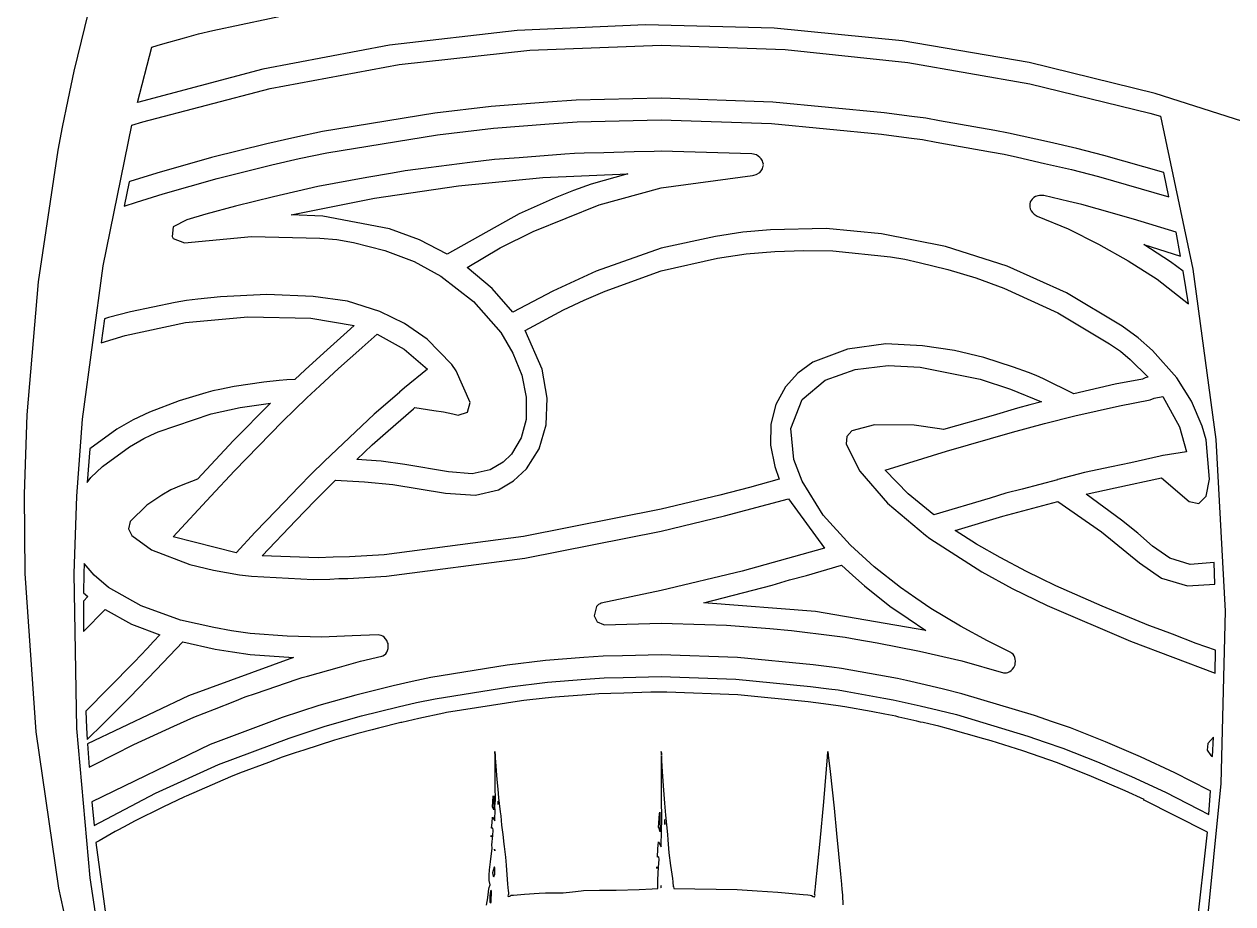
# Model space of a CAD drawing. Extents: x 0 to 274, y 0 to 254.
# Drawn here: x 111.93 to 160.6, y 132.5 to 167.92 of the extents above; entities that cross this region are included whole.
import ezdxf

# ---------------------------------------------------------------- set-up
doc = ezdxf.new("R2010")
doc.units = 0

msp = doc.modelspace()

# ---------------------------------------------------------------- linework, layer by layer
at = {"layer": 'Layer 1'}
for p, q in [((114.970691, 170.262732), (113.932341, 166.026832)), ((119.52473, 167.663754), (124.09506, 168.635529)), ((136.954435, 167.897894), (131.785069, 167.668813)), ((142.126992, 167.758355), (136.954435, 167.897894)), ((118.393155, 167.375038), (118.955189, 167.533839)), ((118.955189, 167.533839), (119.52473, 167.663754)), ((131.785069, 167.668813), (126.638795, 167.071287)), ((147.282841, 167.250026), (142.126992, 167.758355)), ((116.495117, 164.771583), (117.073136, 167.001263)), ((117.073136, 167.001263), (117.280806, 167.060103)), ((117.280806, 167.060103), (117.513142, 167.126491)), ((117.512315, 167.123821), (118.393155, 167.375038)), ((117.513142, 167.126491), (117.512315, 167.123821)), ((126.638795, 167.071287), (121.535511, 166.105486)), ((132.291756, 166.875724), (137.586, 167.072)), ((137.586, 167.072), (142.565462, 166.896983)), ((137.586, 167.072), (137.586, 167.072)), ((152.402083, 166.372733), (147.282841, 167.250026)), ((127.033103, 166.29334), (132.291756, 166.875724)), ((142.565462, 166.896983), (147.515239, 166.380465)), ((113.932341, 166.026832), (113.683466, 164.876722)), ((121.535511, 166.105486), (116.495117, 164.771583)), ((121.831117, 165.327964), (127.033103, 166.29334)), ((147.515239, 166.380465), (152.417796, 165.524886)), ((157.464817, 165.126305), (152.402083, 166.372733)), ((152.417796, 165.524886), (157.2556, 164.33269)), ((116.706875, 163.982717), (121.831117, 165.327964)), ((161.626277, 163.803815), (157.464817, 165.126305)), ((113.683466, 164.876722), (113.464084, 163.775702)), ((130.739287, 164.604384), (128.466147, 164.33193)), ((133.020007, 164.779841), (130.739287, 164.604384)), ((134.160747, 164.856374), (133.020007, 164.779841)), ((135.302247, 164.888036), (134.160747, 164.856374)), ((137.585657, 164.942364), (135.302247, 164.888036)), ((142.081086, 164.785407), (137.585657, 164.942364)), ((146.558197, 164.350669), (142.081086, 164.785407)), ((128.466147, 164.33193), (123.944117, 163.598935)), ((134.202924, 163.985812), (135.330504, 164.017006)), ((135.330504, 164.017006), (137.585664, 164.070871)), ((137.585664, 164.070871), (142.025373, 163.915716)), ((147.675517, 164.206993), (146.558197, 164.350669)), ((148.23369, 164.132182), (147.675517, 164.206993)), ((148.7889, 164.034979), (148.23369, 164.132182)), ((151.00844, 163.638725), (148.7889, 164.034979)), ((157.2556, 164.33269), (157.253876, 164.339582)), ((157.253876, 164.339582), (157.690095, 164.216471)), ((157.690095, 164.216471), (158.985175, 158.058521)), ((113.464084, 163.775702), (113.289693, 162.852898)), ((115.107942, 158.189746), (116.271692, 163.852026)), ((116.271692, 163.852026), (116.706943, 163.982802)), ((116.706943, 163.982802), (116.706875, 163.982717)), ((123.944117, 163.598935), (122.823017, 163.362151)), ((128.579214, 163.467876), (130.823964, 163.737093)), ((130.823964, 163.737093), (133.076374, 163.91014)), ((133.076374, 163.91014), (134.202924, 163.985812)), ((142.025373, 163.915716), (146.446994, 163.486341)), ((151.562961, 163.537715), (151.00844, 163.638725)), ((152.11335, 163.415741), (151.562961, 163.537715)), ((121.705697, 163.105493), (119.480587, 162.554344)), ((122.823017, 163.362151), (121.705697, 163.105493)), ((124.113824, 162.744081), (128.579214, 163.467876)), ((146.446994, 163.486341), (147.550254, 163.344474)), ((147.550254, 163.344474), (148.101606, 163.270814)), ((148.101606, 163.270814), (148.649721, 163.174661)), ((148.649721, 163.174661), (150.841491, 162.783298)), ((153.21275, 163.163835), (152.11335, 163.415741)), ((154.31146, 162.908989), (153.21275, 163.163835)), ((113.289693, 162.852898), (112.497254, 157.540591)), ((119.480587, 162.554344), (117.274767, 161.927247)), ((123.006774, 162.51026), (124.113824, 162.744081)), ((131.866066, 162.544541), (130.866506, 162.466388)), ((133.694586, 162.682104), (131.866066, 162.544541)), ((134.087535, 162.710817), (133.694586, 162.682104)), ((134.480758, 162.723255), (134.087535, 162.710817)), ((135.267548, 162.744684), (134.480758, 162.723255)), ((136.497998, 162.775672), (135.267548, 162.744684)), ((137.299466, 162.794222), (136.497998, 162.775672)), ((137.58589, 162.800544), (137.299466, 162.794222)), ((141.233, 162.7), (137.58589, 162.800544)), ((141.232964, 162.699649), (141.233, 162.7)), ((141.233377, 162.699547), (141.232964, 162.699649)), ((141.412588, 162.653827), (141.233377, 162.699547)), ((141.557695, 162.556243), (141.412588, 162.653827)), ((141.600414, 162.502381), (141.557695, 162.556243)), ((150.841491, 162.783298), (151.389055, 162.683804)), ((151.389055, 162.683804), (151.932552, 162.563261)), ((151.932552, 162.563261), (153.018102, 162.314341)), ((155.40514, 162.634621), (154.31146, 162.908989)), ((157.81354, 161.942381), (155.40514, 162.634621)), ((119.706374, 161.712602), (121.903514, 162.256754)), ((121.903514, 162.256754), (123.006774, 162.51026)), ((127.79403, 162.08612), (127.275475, 162.017424)), ((129.86998, 162.350635), (127.79403, 162.08612)), ((130.866506, 162.466388), (129.86998, 162.350635)), ((141.654779, 162.41982), (141.600414, 162.502381)), ((141.609993, 162.019172), (141.654779, 162.089589)), ((141.675517, 162.351037), (141.654779, 162.41982)), ((141.654779, 162.089589), (141.679169, 162.173392)), ((141.694603, 162.286857), (141.675517, 162.351037)), ((141.679169, 162.173392), (141.695362, 162.228874)), ((141.690678, 162.257762), (141.694603, 162.286857)), ((141.695362, 162.228874), (141.690678, 162.257762)), ((153.018102, 162.314341), (154.102962, 162.062833)), ((154.102962, 162.062833), (155.183002, 161.7919)), ((116.166, 161.576), (115.962326, 160.587659)), ((116.181847, 161.581325), (116.166, 161.576)), ((117.274767, 161.927247), (116.181847, 161.581325)), ((117.528254, 161.093449), (119.706374, 161.712602)), ((125.729252, 161.744194), (123.756042, 161.378378)), ((126.760022, 161.926921), (125.729252, 161.744194)), ((127.275475, 162.017424), (126.760022, 161.926921)), ((129.416353, 161.415329), (132.819293, 161.743821)), ((132.819293, 161.743821), (136.23682, 161.897854)), ((136.23682, 161.897854), (134.7657, 161.47309)), ((137.58557, 161.330177), (141.2506, 161.828494)), ((141.2506, 161.828494), (141.312198, 161.842947)), ((141.312198, 161.842947), (141.404595, 161.864376)), ((141.404595, 161.864376), (141.554664, 161.954405)), ((141.554664, 161.954405), (141.609993, 162.019172)), ((155.183002, 161.7919), (158.024862, 160.964679)), ((158.024862, 160.964679), (157.81354, 161.942381)), ((116.449184, 160.751816), (117.528254, 161.093449)), ((123.756042, 161.378378), (121.967622, 160.967773)), ((126.034671, 160.913194), (129.416353, 161.415329)), ((134.043404, 161.226851), (133.317797, 160.93314)), ((134.7657, 161.47309), (134.043404, 161.226851)), ((135.08739, 160.650273), (137.58557, 161.330177)), ((115.962326, 160.587659), (116.449184, 160.751816)), ((120.436002, 160.598305), (119.251, 160.264)), ((121.967622, 160.967773), (120.436002, 160.598305)), ((122.68092, 160.238234), (126.034671, 160.913194)), ((133.317797, 160.93314), (131.860037, 160.283671)), ((132.42978, 159.574503), (135.08739, 160.650273)), ((152.434311, 160.732665), (152.419085, 160.700989)), ((152.419085, 160.700989), (152.419223, 160.648572)), ((152.419223, 160.648572), (152.419223, 160.560945)), ((152.440305, 160.766814), (152.434311, 160.732665)), ((152.474206, 160.816285), (152.440305, 160.766814)), ((152.514168, 160.874919), (152.474206, 160.816285)), ((152.589273, 160.93788), (152.514168, 160.874919)), ((152.644944, 160.97519), (152.589273, 160.93788)), ((152.751059, 161.009621), (152.644944, 160.97519)), ((152.810247, 161.024918), (152.751059, 161.009621)), ((152.993248, 161.015734), (152.810247, 161.024918)), ((153.99136, 160.783951), (152.993248, 161.015734)), ((154.516601, 160.659099), (153.99136, 160.783951)), ((155.129, 160.487), (154.516601, 160.659099)), ((119.251, 160.264), (118.482261, 160.045303)), ((123.95346, 160.185041), (122.68092, 160.238234)), ((126.63836, 159.675994), (123.95346, 160.185041)), ((131.860037, 160.283671), (128.966017, 158.655731)), ((152.419223, 160.560945), (152.440238, 160.479625)), ((152.440238, 160.479625), (152.475171, 160.40185)), ((152.475171, 160.40185), (152.528638, 160.330951)), ((152.528638, 160.330951), (152.591478, 160.270025)), ((152.591478, 160.270025), (152.673678, 160.219507)), ((152.673678, 160.219507), (152.722183, 160.189569)), ((152.722183, 160.189569), (153.967863, 159.677178)), ((156.596673, 160.070936), (155.129, 160.487)), ((155.129, 160.487), (155.129, 160.487)), ((117.928017, 159.764134), (117.893911, 159.370564)), ((118.482261, 160.045303), (117.928017, 159.764134)), ((127.848, 159.241), (126.63836, 159.675994)), ((141.978208, 159.634207), (140.866958, 159.545719)), ((144.216628, 159.688157), (141.978208, 159.634207)), ((146.453798, 159.481709), (144.216628, 159.688157)), ((153.967863, 159.677178), (155.188593, 159.065885)), ((158.311363, 159.549469), (156.596673, 160.070936)), ((117.893911, 159.370564), (117.937249, 159.294118)), ((117.937249, 159.294118), (118.386146, 159.117247)), ((118.386146, 159.117247), (121.083926, 159.374493)), ((121.083926, 159.374493), (123.837176, 159.30771)), ((123.837176, 159.30771), (124.52192, 159.243993)), ((124.52192, 159.243993), (125.19027, 159.126326)), ((128.966017, 158.655731), (127.848, 159.241)), ((127.848, 159.241), (127.848, 159.241)), ((131.09405, 158.910014), (132.42978, 159.574503)), ((139.762328, 159.368642), (137.585578, 158.896716)), ((140.866958, 159.545719), (139.762328, 159.368642)), ((149.024905, 158.972951), (146.453798, 159.481709)), ((158.490574, 158.579881), (158.311363, 159.549469)), ((125.19027, 159.126326), (126.45985, 158.802778)), ((126.45985, 158.802778), (127.63339, 158.36291)), ((129.77128, 158.117899), (131.09405, 158.910014)), ((137.585578, 158.896716), (134.959248, 157.972484)), ((139.849352, 158.495953), (140.999532, 158.677046)), ((140.999532, 158.677046), (142.157152, 158.766793)), ((142.157152, 158.766793), (143.321252, 158.811268)), ((143.321252, 158.811268), (144.487762, 158.793389)), ((144.487762, 158.793389), (146.816162, 158.549338)), ((151.513395, 158.177543), (149.024905, 158.972951)), ((155.188593, 159.065885), (156.386453, 158.394676)), ((158.083434, 158.351818), (157.010494, 159.046366)), ((157.010494, 159.046366), (158.490574, 158.579881)), ((114.287046, 152.022156), (115.107942, 158.189746)), ((127.63339, 158.36291), (128.70964, 157.774477)), ((137.585242, 157.985478), (139.849352, 158.495953)), ((146.816162, 158.549338), (147.396314, 158.457029)), ((147.396314, 158.457029), (147.971784, 158.330162)), ((147.971784, 158.330162), (149.117694, 158.042979)), ((153.895434, 157.104628), (151.513395, 158.177543)), ((156.386453, 158.394676), (157.550133, 157.656239)), ((158.602333, 157.972794), (158.083434, 158.351818)), ((128.70964, 157.774477), (130.027238, 156.759575)), ((130.77284, 157.272785), (129.77128, 158.117899)), ((134.959248, 157.972484), (133.223468, 157.171947)), ((135.320022, 157.170212), (137.585242, 157.985478)), ((149.117694, 158.042979), (150.254714, 157.711681)), ((150.254714, 157.711681), (151.371264, 157.292189)), ((158.816963, 156.658144), (158.602333, 157.972794)), ((158.985175, 158.058521), (159.916586, 151.199205)), ((112.497254, 157.540591), (112.043603, 152.188698)), ((131.604898, 156.322041), (130.77284, 157.272785)), ((151.371264, 157.292189), (153.554074, 156.300142)), ((157.550133, 157.656239), (158.816963, 156.658144)), ((118.017182, 156.717647), (116.211062, 156.331745)), ((118.47021, 156.795258), (118.017182, 156.717647)), ((118.928338, 156.849501), (118.47021, 156.795258)), ((119.843423, 156.938661), (118.928338, 156.849501)), ((121.706113, 157.037949), (119.843423, 156.938661)), ((123.561983, 156.957987), (121.706113, 157.037949)), ((124.946983, 156.76885), (123.561983, 156.957987)), ((126.248873, 156.351839), (124.946983, 156.76885)), ((130.027238, 156.759575), (131.11852, 155.504507)), ((133.223468, 157.171947), (131.604898, 156.322041)), ((133.653623, 156.411966), (134.473074, 156.813181)), ((134.473074, 156.813181), (135.320022, 157.170212)), ((156.147188, 155.763349), (153.895434, 157.104628)), ((116.211062, 156.331745), (115.328909, 156.103955)), ((127.241476, 155.866039), (126.248873, 156.351839)), ((132.098293, 155.590294), (133.653623, 156.411966)), ((153.554074, 156.300142), (155.635524, 155.047382)), ((115.170159, 156.052399), (115.033044, 155.090869)), ((115.328909, 156.103955), (115.170159, 156.052399)), ((115.997188, 155.382167), (118.428528, 155.903169)), ((118.428528, 155.903169), (120.931458, 156.134309)), ((120.931458, 156.134309), (123.472968, 156.08637)), ((123.472968, 156.08637), (125.212538, 155.789523)), ((125.212538, 155.789523), (124.936446, 155.535913)), ((128.153733, 155.242299), (127.241476, 155.866039)), ((156.782187, 155.292388), (156.147188, 155.763349)), ((115.033044, 155.090869), (115.997188, 155.382167)), ((124.933209, 155.531229), (124.00145, 154.693382)), ((124.936446, 155.535913), (124.933209, 155.531229)), ((125.543666, 154.903465), (126.151242, 155.434607)), ((126.151242, 155.434607), (127.230455, 154.8287)), ((129.135445, 154.228819), (128.153733, 155.242299)), ((131.11852, 155.504507), (131.608353, 154.679343)), ((132.78304, 154.028824), (132.098293, 155.590294)), ((157.36, 154.78), (156.782187, 155.292388)), ((124.591452, 154.051649), (125.533822, 154.892165)), ((125.533822, 154.892165), (125.542289, 154.902692)), ((125.542289, 154.902692), (125.543666, 154.903465)), ((127.230455, 154.8287), (128.173442, 154.027077)), ((145.086148, 154.837293), (143.679448, 154.313227)), ((146.627138, 155.042982), (145.086148, 154.837293)), ((148.105838, 154.969412), (146.627138, 155.042982)), ((149.390028, 154.782482), (148.105838, 154.969412)), ((150.569288, 154.496537), (149.390028, 154.782482)), ((155.635524, 155.047382), (156.067324, 154.747764)), ((158.344196, 153.677249), (157.36, 154.78)), ((157.36, 154.78), (157.36, 154.78)), ((124.00145, 154.693382), (123.241392, 153.998455)), ((131.608353, 154.679343), (131.963464, 153.787867)), ((143.679448, 154.313227), (143.081708, 153.87463)), ((151.764048, 154.111377), (150.569288, 154.496537)), ((156.067324, 154.747764), (156.466818, 154.414178)), ((156.466818, 154.414178), (157.182158, 153.70194)), ((123.241392, 153.998455), (122.829497, 153.616651)), ((123.840902, 153.360945), (124.591452, 154.051649)), ((128.173442, 154.027077), (127.251397, 153.271687)), ((129.146951, 154.216763), (129.135445, 154.228819)), ((129.326726, 153.966889), (129.146951, 154.216763)), ((129.89248, 152.683229), (129.326726, 153.966889)), ((131.963464, 153.787867), (132.147875, 152.902732)), ((132.994892, 152.864958), (132.78304, 154.028824)), ((143.081708, 153.87463), (142.585838, 153.323474)), ((144.178624, 153.592697), (145.386534, 154.016789)), ((145.386534, 154.016789), (146.723094, 154.178364)), ((146.723094, 154.178364), (148.013694, 154.102985)), ((148.013694, 154.102985), (150.417264, 153.632109)), ((152.368799, 153.889339), (151.764048, 154.111377)), ((152.673, 153.771), (152.368799, 153.889339)), ((120.389611, 153.325058), (119.812078, 153.217054)), ((121.582511, 153.503101), (120.389611, 153.325058)), ((122.197873, 153.573313), (121.582511, 153.503101)), ((122.510276, 153.603733), (122.197873, 153.573313)), ((122.829497, 153.616651), (122.510276, 153.603733)), ((123.317868, 152.871897), (123.840902, 153.360945)), ((142.585838, 153.323474), (142.194502, 152.602503)), ((143.260838, 152.813987), (144.178624, 153.592697)), ((150.417264, 153.632109), (151.645924, 153.226294)), ((152.974936, 153.634019), (152.673, 153.771)), ((152.673, 153.771), (152.673, 153.771)), ((154.192986, 153.03075), (152.974936, 153.634019)), ((155.853516, 153.418958), (154.192986, 153.03075)), ((156.960766, 153.629798), (155.853516, 153.418958)), ((157.069986, 153.678013), (156.960766, 153.629798)), ((157.182158, 153.70194), (157.069986, 153.678013)), ((158.933065, 152.746313), (158.344196, 153.677249)), ((119.251342, 153.082832), (118.174952, 152.751932)), ((119.528202, 153.157748), (119.251342, 153.082832)), ((119.812078, 153.217054), (119.528202, 153.157748)), ((122.826045, 152.411734), (123.317868, 152.871897)), ((127.047, 153.096), (126.02451, 152.215295)), ((127.047794, 153.096523), (127.047, 153.096)), ((127.251397, 153.271687), (127.047794, 153.096523)), ((132.147875, 152.902732), (132.139714, 151.998627)), ((132.94979, 151.78488), (132.994892, 152.864958)), ((142.805633, 151.641541), (143.260838, 152.813987)), ((151.645924, 153.226294), (152.892914, 152.711719)), ((157.268493, 152.795596), (157.423247, 152.857967)), ((157.423247, 152.857967), (157.781881, 152.934689)), ((157.781881, 152.934689), (158.447267, 151.702309)), ((118.174952, 152.751932), (116.971512, 152.300193)), ((119.460883, 152.234945), (120.625803, 152.481666)), ((121.852873, 152.656644), (120.360873, 151.152484)), ((120.625803, 152.481666), (121.852873, 152.656644)), ((122.339599, 151.919449), (122.826045, 152.411734)), ((126.58092, 151.545956), (127.60108, 152.431825)), ((127.60108, 152.431825), (127.655856, 152.479284)), ((127.655856, 152.479284), (128.427832, 152.36696)), ((128.427832, 152.36696), (128.809134, 152.306121)), ((129.777963, 152.295589), (129.89248, 152.683229)), ((142.194502, 152.602503), (141.995276, 151.812534)), ((151.930907, 152.454465), (150.943542, 152.170039)), ((152.417559, 152.59375), (151.930907, 152.454465)), ((152.892914, 152.711719), (152.417559, 152.59375)), ((154.237153, 152.146488), (156.039283, 152.558143)), ((156.039283, 152.558143), (157.268493, 152.795596)), ((159.362636, 151.731979), (158.933065, 152.746313)), ((112.043603, 152.188698), (111.931981, 148.989238)), ((114.049954, 148.920656), (114.287046, 152.022156)), ((116.319147, 151.986416), (115.659964, 151.606715)), ((116.971512, 152.300193), (116.319147, 151.986416)), ((117.321963, 151.500711), (119.460883, 152.234945)), ((121.365535, 150.929296), (122.339599, 151.919449)), ((126.02451, 152.215295), (124.01898, 150.320735)), ((128.809134, 152.306121), (129.189473, 152.226331)), ((129.189473, 152.226331), (129.403759, 152.181176)), ((129.403759, 152.181176), (129.777963, 152.295589)), ((132.139714, 151.998627), (131.944648, 151.264251)), ((150.943542, 152.170039), (148.953172, 151.59557)), ((151.721133, 151.497397), (153.009393, 151.8396)), ((153.009393, 151.8396), (154.237153, 152.146488)), ((115.659964, 151.606715), (114.572284, 150.820803)), ((116.749594, 151.23065), (117.03588, 151.377772)), ((117.03588, 151.377772), (117.321963, 151.500711)), ((125.946471, 150.980753), (126.58092, 151.545956)), ((132.663888, 150.824769), (132.94979, 151.78488)), ((141.995276, 151.812534), (141.982845, 150.973722)), ((142.919982, 150.389037), (142.805633, 151.641541)), ((145.25238, 151.540464), (145.049456, 151.321032)), ((146.173392, 151.79025), (145.25238, 151.540464)), ((147.760342, 151.774075), (146.173392, 151.79025)), ((148.781812, 151.627712), (147.760342, 151.774075)), ((148.953172, 151.59557), (148.781812, 151.627712)), ((149.072193, 150.733018), (151.721133, 151.497397)), ((158.447267, 151.702309), (158.737, 150.702)), ((159.520627, 151.180938), (159.362636, 151.731979)), ((115.085679, 150.116525), (116.173229, 150.901935)), ((116.173229, 150.901935), (116.749594, 151.23065)), ((120.360873, 151.152484), (118.907933, 149.598784)), ((120.397118, 149.938779), (121.365535, 150.929296)), ((125.32532, 150.387805), (125.946471, 150.980753)), ((131.944648, 151.264251), (131.555427, 150.611667)), ((141.982845, 150.973722), (142.151896, 150.106224)), ((145.049456, 151.321032), (145.028245, 151.022908)), ((145.028245, 151.022908), (145.563541, 149.937288)), ((159.658634, 149.595178), (159.520627, 151.180938)), ((159.916586, 151.199205), (160.290035, 144.287021)), ((114.572284, 150.820803), (114.472659, 149.471913)), ((126.302073, 150.318353), (125.32532, 150.387805)), ((131.555427, 150.611667), (131.217775, 150.281257)), ((132.153343, 150.020804), (132.663888, 150.824769)), ((143.251875, 149.524681), (142.919982, 150.389037)), ((146.598343, 149.96521), (149.072193, 150.733018)), ((157.676121, 150.530791), (156.484941, 150.263882)), ((157.677222, 150.53098), (157.676121, 150.530791)), ((157.783953, 150.553168), (157.677222, 150.53098)), ((157.792137, 150.55489), (157.783953, 150.553168)), ((158.73692, 150.70184), (157.792137, 150.55489)), ((158.737, 150.702), (158.73692, 150.70184)), ((114.621142, 149.661719), (115.085679, 150.116525)), ((119.45385, 148.917719), (120.397118, 149.938779)), ((124.01898, 150.320735), (123.486644, 149.806227)), ((127.255537, 150.185957), (126.302073, 150.318353)), ((129.015567, 149.895311), (127.255537, 150.185957)), ((129.974497, 149.815243), (129.015567, 149.895311)), ((130.699683, 149.979837), (129.974497, 149.815243)), ((131.217775, 150.281257), (130.699683, 149.979837)), ((131.638335, 149.536518), (132.153343, 150.020804)), ((142.151896, 150.106224), (142.32925, 149.595936)), ((145.563541, 149.937288), (145.573119, 149.924472)), ((145.573119, 149.924472), (146.688779, 148.628372)), ((147.523824, 149.009711), (146.598343, 149.96521)), ((155.70959, 150.100292), (154.62928, 149.864563)), ((156.484941, 150.263882), (155.70959, 150.100292)), ((114.472659, 149.471913), (114.621142, 149.661719)), ((118.907933, 149.598784), (118.255021, 149.349568)), ((123.486644, 149.806227), (122.990687, 149.289445)), ((123.630699, 148.73189), (124.469646, 149.557389)), ((124.469646, 149.557389), (125.639176, 149.497978)), ((125.639176, 149.497978), (126.780536, 149.38558)), ((131.029903, 149.176551), (131.638335, 149.536518)), ((142.32925, 149.595936), (141.13484, 149.268671)), ((144.099553, 148.147707), (143.251875, 149.524681)), ((153.534556, 149.578912), (152.112076, 149.203517)), ((153.539241, 149.580154), (153.534556, 149.578912)), ((153.54696, 149.582169), (153.539241, 149.580154)), ((154.62928, 149.864563), (153.54696, 149.582169)), ((155.862284, 149.250497), (157.720084, 149.658026)), ((157.720084, 149.658026), (158.840634, 148.702987)), ((159.520831, 148.908676), (159.658634, 149.595178)), ((111.931981, 148.989238), (111.955405, 145.795728)), ((113.940263, 145.805376), (114.049954, 148.920656)), ((117.474223, 148.957429), (116.876429, 148.5543)), ((117.838854, 149.164461), (117.474223, 148.957429)), ((118.255021, 149.349568), (117.838854, 149.164461)), ((117.93319, 147.278769), (119.45385, 148.917719)), ((122.990687, 149.289445), (122.07195, 148.334897)), ((126.780536, 149.38558), (128.892026, 149.034008)), ((128.892026, 149.034008), (130.104, 148.95)), ((130.104, 148.95), (131.029903, 149.176551)), ((139.94711, 148.961007), (137.58515, 148.394565)), ((141.13484, 149.268671), (139.94711, 148.961007)), ((148.555153, 148.16956), (147.523824, 149.009711)), ((151.455647, 149.029781), (150.824093, 148.838268)), ((152.112076, 149.203517), (151.455647, 149.029781)), ((154.697434, 148.993839), (155.862284, 149.250497)), ((156.116264, 147.943599), (154.697434, 148.993839)), ((116.876429, 148.5543), (116.19823, 147.892489)), ((122.871192, 147.934799), (123.630699, 148.73189)), ((140.130507, 148.121785), (142.701097, 148.810971)), ((142.701097, 148.810971), (144.151137, 146.818261)), ((146.688779, 148.628372), (148.228189, 147.341962)), ((150.824093, 148.838268), (148.555153, 148.16956)), ((151.332547, 148.106241), (153.551257, 148.701467)), ((153.551257, 148.701467), (155.306397, 147.472927)), ((158.840634, 148.702987), (159.227447, 148.621871)), ((159.227447, 148.621871), (159.520831, 148.908676)), ((122.07195, 148.334897), (121.233553, 147.468543)), ((137.58515, 148.394565), (132.03515, 147.292447)), ((137.585407, 147.508474), (140.130507, 148.121785)), ((145.188425, 146.952311), (144.099553, 148.147707)), ((149.415977, 147.528033), (151.332547, 148.106241)), ((156.769043, 147.429506), (156.116264, 147.943599)), ((116.19823, 147.892489), (116.132175, 147.601064)), ((116.132175, 147.601064), (116.265063, 147.333421)), ((121.233553, 147.468543), (120.469, 146.632)), ((121.510862, 146.518749), (122.871192, 147.934799)), ((132.084632, 146.419684), (137.585407, 147.508474)), ((150.280282, 146.980435), (149.415977, 147.528033)), ((155.306397, 147.472927), (156.833947, 146.227167)), ((116.265063, 147.333421), (117.055643, 146.758072)), ((120.4698, 146.632159), (117.93319, 147.278769)), ((132.03515, 147.292447), (126.42445, 146.559505)), ((148.228189, 147.341962), (148.395279, 147.214045)), ((148.395279, 147.214045), (150.486859, 145.868215)), ((151.230854, 146.440883), (150.280282, 146.980435)), ((157.364907, 146.905059), (156.769043, 147.429506)), ((117.055643, 146.758072), (118.607103, 146.163413)), ((120.469, 146.632), (120.4698, 146.632159)), ((123.765122, 146.430744), (121.510862, 146.518749)), ((126.42445, 146.559505), (125.02753, 146.472154)), ((144.151137, 146.818261), (140.844014, 145.9015)), ((145.205922, 146.936238), (145.188425, 146.952311)), ((146.15429, 146.064736), (145.205922, 146.936238)), ((158.062802, 146.415958), (157.364907, 146.905059)), ((114.342482, 146.209902), (114.332009, 145.800073)), ((114.753482, 145.729467), (114.342482, 146.209902)), ((118.607103, 146.163413), (119.55595, 145.932838)), ((124.378419, 146.457236), (123.765122, 146.430744)), ((125.02753, 146.472154), (124.378419, 146.457236)), ((126.524207, 145.694654), (132.084632, 146.419684)), ((143.434108, 145.72584), (144.834328, 146.136064)), ((144.834328, 146.136064), (145.29, 145.724)), ((147.2118, 145.232057), (146.15429, 146.064736)), ((152.284504, 145.880847), (151.230854, 146.440883)), ((156.833947, 146.227167), (157.725066, 145.608383)), ((158.877167, 146.164791), (158.062802, 146.415958)), ((159.850336, 146.247541), (158.877167, 146.164791)), ((159.875417, 145.370959), (159.850336, 146.247541)), ((111.955405, 145.795728), (112.400164, 139.432108)), ((114.048027, 139.565266), (113.940263, 145.805376)), ((114.332009, 145.800073), (114.323189, 145.026322)), ((115.333911, 145.240142), (114.753482, 145.729467)), ((119.55595, 145.932838), (120.60078, 145.746492)), ((120.60078, 145.746492), (121.078269, 145.68908)), ((121.078269, 145.68908), (123.564319, 145.557847)), ((123.564319, 145.557847), (124.244243, 145.578604)), ((124.244243, 145.578604), (124.596332, 145.59764)), ((124.596332, 145.59764), (124.961787, 145.605012)), ((124.961787, 145.605012), (126.524207, 145.694654)), ((140.844014, 145.9015), (137.585407, 145.118931)), ((142.047182, 145.336475), (142.740748, 145.541975)), ((142.740748, 145.541975), (143.434108, 145.72584)), ((145.29, 145.724), (145.2901, 145.724)), ((145.2901, 145.724), (145.766773, 145.30058)), ((150.486859, 145.868215), (151.718269, 145.194529)), ((152.860039, 145.602655), (152.284504, 145.880847)), ((153.467203, 145.309909), (152.860039, 145.602655)), ((157.725066, 145.608383), (158.767267, 145.307053)), ((114.323189, 145.026322), (114.496341, 144.87143)), ((116.636571, 144.49967), (115.333911, 145.240142)), ((137.585407, 145.118931), (135.169087, 144.603475)), ((139.303982, 144.622911), (142.047182, 145.336475)), ((145.766773, 145.30058), (146.789893, 144.48771)), ((147.831915, 144.804039), (147.2118, 145.232057)), ((151.718269, 145.194529), (153.124699, 144.512435)), ((155.336093, 144.491304), (153.467203, 145.309909)), ((158.767267, 145.307053), (159.875417, 145.370959)), ((114.496341, 144.87143), (114.319331, 144.69015)), ((114.319331, 144.69015), (114.321262, 143.46638)), ((135.062083, 144.557363), (134.97692, 144.475284)), ((135.121203, 144.58291), (135.062083, 144.557363)), ((135.169087, 144.603475), (135.121203, 144.58291)), ((143.797995, 144.264857), (139.303982, 144.622911)), ((148.442387, 144.385873), (147.831915, 144.804039)), ((114.321262, 143.46638), (115.196178, 144.349667)), ((115.196178, 144.349667), (116.259478, 143.766332)), ((118.220961, 143.924823), (116.636571, 144.49967)), ((134.972099, 144.469445), (134.882319, 144.102094)), ((134.882319, 144.102094), (135.001822, 143.851975)), ((134.97692, 144.475284), (134.972099, 144.469445)), ((148.241792, 143.505231), (143.797995, 144.264857)), ((146.789893, 144.48771), (147.523148, 143.983944)), ((149.630877, 143.680628), (148.442387, 144.385873)), ((153.124699, 144.512435), (156.475653, 143.075479)), ((156.273711, 144.09343), (155.336093, 144.491304)), ((157.218836, 143.713729), (156.273711, 144.09343)), ((160.290035, 144.287021), (160.117887, 137.345712)), ((116.259478, 143.766332), (117.389948, 143.327097)), ((119.565171, 143.622893), (118.220961, 143.924823)), ((120.285952, 143.498526), (119.565171, 143.622893)), ((135.001822, 143.851975), (135.257214, 143.7442)), ((135.257214, 143.7442), (135.285326, 143.737991)), ((135.285326, 143.737991), (137.585406, 143.797024)), ((137.585406, 143.797024), (139.335646, 143.75024)), ((139.335646, 143.75024), (140.210356, 143.724315)), ((140.210356, 143.724315), (141.081618, 143.655636)), ((141.081618, 143.655636), (141.952953, 143.590008)), ((141.952953, 143.590008), (142.822837, 143.511943)), ((147.523148, 143.983944), (148.241792, 143.505231)), ((150.718767, 143.091224), (149.630877, 143.680628)), ((157.696466, 143.535876), (157.218836, 143.713729)), ((117.389948, 143.327097), (117.141833, 143.062091)), ((121.036984, 143.388507), (120.285952, 143.498526)), ((122.521334, 143.279451), (121.036984, 143.388507)), ((123.908124, 143.238506), (122.521334, 143.279451)), ((125.138774, 143.287497), (123.908124, 143.238506)), ((126.186154, 143.328442), (125.138774, 143.287497)), ((126.232941, 143.320017), (126.186154, 143.328442)), ((126.305356, 143.307013), (126.232941, 143.320017)), ((126.370123, 143.275059), (126.305356, 143.307013)), ((126.431998, 143.232393), (126.370123, 143.275059)), ((126.484087, 143.174326), (126.431998, 143.232393)), ((126.529494, 143.109178), (126.484087, 143.174326)), ((126.562291, 143.028993), (126.529494, 143.109178)), ((142.822837, 143.511943), (144.554347, 143.291245)), ((144.554347, 143.291245), (144.987532, 143.237967)), ((144.987532, 143.237967), (145.416583, 143.16028)), ((145.416583, 143.16028), (146.274755, 143.005682)), ((151.654107, 142.622656), (150.718767, 143.091224)), ((156.475653, 143.075479), (159.890169, 141.788245)), ((158.172857, 143.354492), (157.696466, 143.535876)), ((159.124876, 142.986757), (158.172857, 143.354492)), ((116.88531, 142.783504), (116.369304, 142.238214)), ((117.141833, 143.062091), (116.88531, 142.783504)), ((117.77696, 142.489058), (118.313913, 143.044302)), ((118.313913, 143.044302), (119.625453, 142.756153)), ((119.625453, 142.756153), (120.31585, 142.647478)), ((120.31585, 142.647478), (121.036701, 142.537838)), ((126.488013, 142.56999), (126.536933, 142.634379)), ((126.536933, 142.634379), (126.564151, 142.698957)), ((126.583458, 142.977248), (126.562291, 143.028993)), ((126.564151, 142.698957), (126.586269, 142.777592)), ((126.585388, 142.946914), (126.583458, 142.977248)), ((126.593573, 142.917648), (126.585388, 142.946914)), ((126.586269, 142.777592), (126.590677, 142.861977)), ((126.590677, 142.861977), (126.593573, 142.917648)), ((146.274755, 143.005682), (147.985175, 142.669906)), ((147.985175, 142.669906), (149.684015, 142.279875)), ((151.690695, 142.592907), (151.654107, 142.622656)), ((151.747469, 142.546883), (151.690695, 142.592907)), ((159.901675, 142.714198), (159.124876, 142.986757)), ((159.890169, 141.788245), (159.901675, 142.714198)), ((116.369304, 142.238214), (115.327374, 141.188944)), ((117.248358, 141.923098), (117.77696, 142.489058)), ((122.780741, 142.414815), (118.550279, 140.873728)), ((121.036701, 142.537838), (122.780741, 142.414815)), ((124.622083, 142.034468), (125.473778, 142.276778)), ((125.473778, 142.276778), (126.337394, 142.473371)), ((126.337394, 142.473371), (126.375085, 142.492509)), ((126.375085, 142.492509), (126.444398, 142.527908)), ((126.444398, 142.527908), (126.488013, 142.56999)), ((131.375001, 142.107758), (128.308661, 141.614112)), ((132.917911, 142.29679), (131.375001, 142.107758)), ((134.470341, 142.412924), (132.917911, 142.29679)), ((135.246864, 142.468804), (134.470341, 142.412924)), ((136.026694, 142.48602), (135.246864, 142.468804)), ((137.586014, 142.528497), (136.026694, 142.48602)), ((140.647892, 142.417562), (137.586014, 142.528497)), ((143.697334, 142.120404), (140.647892, 142.417562)), ((144.45615, 142.025597), (143.697334, 142.120404)), ((149.684015, 142.279875), (151.360535, 141.804506)), ((151.787985, 142.488144), (151.747469, 142.546883)), ((151.82085, 142.420997), (151.787985, 142.488144)), ((151.81273, 142.098973), (151.826029, 142.126137)), ((151.837318, 142.345791), (151.82085, 142.420997)), ((151.826029, 142.126137), (151.833194, 142.180951)), ((151.833194, 142.180951), (151.844483, 142.266769)), ((151.844483, 142.266769), (151.837318, 142.345791)), ((116.185618, 140.827898), (117.248358, 141.923098)), ((122.921312, 141.541974), (123.130704, 141.613822)), ((123.130704, 141.613822), (123.343954, 141.673317)), ((123.343954, 141.673317), (123.77025, 141.793002)), ((123.77025, 141.793002), (124.622083, 142.034468)), ((128.308661, 141.614112), (127.549766, 141.45245)), ((135.289096, 141.598442), (136.054801, 141.614893)), ((136.054801, 141.614893), (137.586011, 141.657077)), ((137.586011, 141.657077), (140.59217, 141.547806)), ((144.835386, 141.977572), (144.45615, 142.025597)), ((145.211108, 141.908709), (144.835386, 141.977572)), ((146.714958, 141.640079), (145.211108, 141.908709)), ((147.091369, 141.574638), (146.714958, 141.640079)), ((151.360535, 141.804506), (151.402978, 141.803179)), ((151.402978, 141.803179), (151.481114, 141.800783)), ((151.481114, 141.800783), (151.540231, 141.816667)), ((151.540231, 141.816667), (151.614851, 141.849376)), ((151.614851, 141.849376), (151.670448, 141.892235)), ((151.670448, 141.892235), (151.729565, 141.950886)), ((151.729565, 141.950886), (151.774419, 142.020908)), ((151.774419, 142.020908), (151.805082, 142.068934)), ((151.805082, 142.068934), (151.81273, 142.098973)), ((115.327374, 141.188944), (114.409049, 140.252946)), ((121.243962, 140.973706), (122.921312, 141.541974)), ((126.793975, 141.276803), (125.287715, 140.9058)), ((127.549766, 141.45245), (126.793975, 141.276803)), ((128.478286, 140.759252), (131.488056, 141.243511)), ((131.488056, 141.243511), (133.002656, 141.429303)), ((133.002656, 141.429303), (134.526766, 141.543338)), ((134.526766, 141.543338), (135.289096, 141.598442)), ((140.59217, 141.547806), (143.586121, 141.255946)), ((143.586121, 141.255946), (144.33095, 141.163154)), ((144.33095, 141.163154), (144.703297, 141.116093)), ((147.463507, 141.489689), (147.091369, 141.574638)), ((148.20688, 141.316348), (147.463507, 141.489689)), ((148.95095, 141.145765), (148.20688, 141.316348)), ((149.691438, 140.961522), (148.95095, 141.145765)), ((118.550279, 140.873728), (114.48, 138.949)), ((115.126178, 139.754818), (116.185618, 140.827898)), ((119.590169, 140.340979), (120.413693, 140.666626)), ((120.413693, 140.666626), (120.825037, 140.830597)), ((120.825037, 140.830597), (121.243962, 140.973706)), ((125.287715, 140.9058), (123.795165, 140.482777)), ((127.733525, 140.600449), (128.478286, 140.759252)), ((131.952301, 140.669316), (128.941981, 140.197681)), ((132.050969, 140.681943), (131.952301, 140.669316)), ((132.288473, 140.708159), (132.050969, 140.681943)), ((133.161185, 140.808895), (132.288473, 140.708159)), ((133.31332, 140.82276), (133.161185, 140.808895)), ((134.5674, 140.916432), (133.31332, 140.82276)), ((134.578217, 140.917293), (134.5674, 140.916432)), ((135.069761, 140.95326), (134.578217, 140.917293)), ((135.547941, 140.975637), (135.069761, 140.95326)), ((136.074765, 140.987126), (135.547941, 140.975637)), ((137.165895, 141.017166), (136.074765, 140.987126)), ((137.809642, 141.023093), (137.165895, 141.017166)), ((140.662804, 140.914104), (137.809642, 141.023093)), ((143.504172, 140.632969), (140.662804, 140.914104)), ((144.703297, 141.116093), (145.071992, 141.04836)), ((145.071992, 141.04836), (146.548072, 140.784688)), ((146.548072, 140.784688), (146.917455, 140.720593)), ((146.917455, 140.720593), (147.282704, 140.637171)), ((152.612668, 140.078511), (149.691438, 140.961522)), ((114.409049, 140.252946), (114.4384, 139.585578)), ((118.765344, 140.018295), (119.590169, 140.340979)), ((123.056122, 140.247632), (122.32178, 139.997933)), ((123.795165, 140.482777), (123.056122, 140.247632)), ((125.513518, 140.064135), (126.991798, 140.428057)), ((126.991798, 140.428057), (127.733525, 140.600449)), ((128.831875, 140.173774), (127.818395, 139.959093)), ((128.941981, 140.197681), (128.831875, 140.173774)), ((144.111333, 140.557299), (143.504172, 140.632969)), ((144.709127, 140.476079), (144.111333, 140.557299)), ((144.969852, 140.42814), (144.709127, 140.476079)), ((146.029772, 140.238817), (144.969852, 140.42814)), ((146.587121, 140.133018), (146.029772, 140.238817)), ((147.282704, 140.637171), (148.012248, 140.466898)), ((148.012248, 140.466898), (148.74254, 140.299569)), ((148.74254, 140.299569), (149.469248, 140.118665)), ((114.469199, 139.114324), (115.126178, 139.754818)), ((117.95706, 139.656009), (118.765344, 140.018295)), ((122.32178, 139.997933), (119.41612, 138.910783)), ((124.048668, 139.64895), (125.513518, 140.064135)), ((127.102573, 139.795693), (126.199271, 139.571451)), ((127.142674, 139.804684), (127.102573, 139.795693)), ((127.818395, 139.959093), (127.142674, 139.804684)), ((147.025886, 140.052074), (146.587121, 140.133018)), ((147.1506, 140.022517), (147.025886, 140.052074)), ((147.870348, 139.85462), (147.1506, 140.022517)), ((148.026205, 139.818843), (147.870348, 139.85462)), ((148.124526, 139.796265), (148.026205, 139.818843)), ((148.590785, 139.689503), (148.124526, 139.796265)), ((148.758081, 139.651606), (148.590785, 139.689503)), ((149.469248, 140.118665), (152.336118, 139.25193)), ((153.335862, 139.834671), (152.612668, 140.078511)), ((154.05561, 139.581543), (153.335862, 139.834671)), ((112.400164, 139.432108), (113.313183, 133.133148)), ((114.586676, 133.553629), (114.048027, 139.565266)), ((114.4384, 139.585578), (114.469199, 139.114324)), ((116.346, 138.919), (117.95706, 139.656009)), ((122.602763, 139.172926), (123.323408, 139.418112)), ((123.323408, 139.418112), (124.048668, 139.64895)), ((125.363349, 139.352749), (124.432967, 139.093695)), ((125.945573, 139.504282), (125.363349, 139.352749)), ((126.199271, 139.571451), (125.945573, 139.504282)), ((149.151992, 139.552112), (148.758081, 139.651606)), ((150.574742, 139.146884), (149.151992, 139.552112)), ((152.336118, 139.25193), (153.045946, 139.012772)), ((155.4754, 139.020268), (154.05561, 139.581543)), ((159.819646, 139.216363), (159.586, 138.957)), ((159.780784, 138.427109), (159.819646, 139.216363)), ((114.48, 138.949), (114.545044, 137.99645)), ((119.41612, 138.910783), (114.65955, 136.607813)), ((114.768699, 138.110185), (116.346, 138.919)), ((119.751053, 138.106236), (122.602763, 139.172926)), ((124.432967, 139.093695), (123.191, 138.689)), ((150.859927, 139.067475), (150.574742, 139.146884)), ((152.135717, 138.656114), (150.859927, 139.067475)), ((153.045946, 139.012772), (153.752328, 138.764518)), ((153.752328, 138.764518), (155.145658, 138.213561)), ((156.87735, 138.416412), (155.4754, 139.020268)), ((159.586, 138.957), (159.560742, 138.688453)), ((159.586, 138.957), (159.586, 138.957)), ((122.313535, 138.402387), (121.765147, 138.195078)), ((122.797295, 138.563098), (122.313535, 138.402387)), ((122.84153, 138.577827), (122.797295, 138.563098)), ((123.191, 138.689), (122.84153, 138.577827)), ((130.887573, 138.58685), (130.886675, 138.633721)), ((130.886675, 138.633721), (130.8884, 138.579857)), ((130.888, 138.586), (130.887573, 138.58685)), ((130.889362, 138.517881), (130.888, 138.586)), ((130.8884, 138.579857), (130.889362, 138.517881)), ((130.890257, 138.366068), (130.89054, 138.495791)), ((130.891155, 137.863343), (130.890257, 138.366068)), ((130.89054, 138.495791), (130.895639, 138.418776)), ((130.895639, 138.418776), (130.905836, 138.168507)), ((137.585454, 138.631342), (137.585454, 138.631444)), ((137.585454, 138.631444), (137.586, 138.631)), ((137.586213, 138.56697), (137.585454, 138.631342)), ((137.586, 138.631), (137.587586, 138.557058)), ((137.587, 138.567), (137.586213, 138.56697)), ((137.588551, 138.471344), (137.587, 138.567)), ((137.587586, 138.557058), (137.588551, 138.471344)), ((137.588787, 138.264125), (137.589069, 138.442357)), ((137.589958, 137.57381), (137.588787, 138.264125)), ((137.589069, 138.442357), (137.593892, 138.336456)), ((137.593892, 138.336456), (137.604365, 137.993014)), ((144.240039, 137.919713), (144.277109, 138.425418)), ((144.277109, 138.425418), (144.28499, 138.638916)), ((144.28499, 138.638916), (144.297573, 138.482038)), ((144.297573, 138.482038), (144.383904, 137.823662)), ((152.835828, 138.420193), (152.135717, 138.656114)), ((153.53277, 138.175298), (152.835828, 138.420193)), ((155.145658, 138.213561), (156.521628, 137.620816)), ((158.266, 137.781), (156.87735, 138.416412)), ((159.560742, 138.688453), (159.717188, 138.468725)), ((159.717188, 138.468725), (159.74096, 138.448055)), ((159.74096, 138.448055), (159.780784, 138.427109)), ((114.545044, 137.99645), (114.768699, 138.110185)), ((117.215993, 136.952471), (119.751053, 138.106236)), ((120.608287, 137.757964), (120.240216, 137.615044)), ((121.765147, 138.195078), (120.608287, 137.757964)), ((130.894598, 137.51358), (130.891155, 137.863343)), ((130.905836, 138.168507), (130.920167, 138.092355)), ((130.920167, 138.092355), (130.925812, 138.040708)), ((130.925812, 138.040708), (130.968393, 137.501932)), ((137.604365, 137.993014), (137.618835, 137.888352)), ((137.618835, 137.888352), (137.6249, 137.817367)), ((137.6249, 137.817367), (137.671063, 137.07748)), ((144.133447, 136.613483), (144.240039, 137.919713)), ((144.383904, 137.823662), (144.544102, 136.353852)), ((154.90723, 137.631713), (153.53277, 138.175298)), ((159.625259, 137.083175), (158.266, 137.781)), ((120.240216, 137.615044), (118.973456, 137.064003)), ((130.89694, 137.231753), (130.894598, 137.51358)), ((130.968393, 137.501932), (131.002982, 137.122231)), ((137.593678, 137.093375), (137.589958, 137.57381)), ((156.26453, 137.046997), (154.90723, 137.631713)), ((156.521628, 137.620816), (157.884648, 136.997461)), ((160.117887, 137.345712), (159.422078, 130.437221)), ((114.750843, 135.656036), (117.215993, 136.952471)), ((118.388409, 136.808479), (117.511494, 136.390226)), ((118.454003, 136.838039), (118.388409, 136.808479)), ((118.973456, 137.064003), (118.454003, 136.838039)), ((130.791798, 136.41177), (130.816396, 136.822186)), ((130.816396, 136.822186), (130.829418, 136.858152)), ((130.829418, 136.858152), (130.837826, 136.821805)), ((130.837826, 136.821805), (130.836446, 136.663572)), ((130.910447, 136.675352), (130.89694, 137.231753)), ((131.002982, 137.122231), (131.036053, 136.77238)), ((131.036053, 136.77238), (131.101247, 136.205455)), ((137.596364, 136.706508), (137.593678, 137.093375)), ((137.671063, 137.07748), (137.710752, 136.5561)), ((157.025, 136.705), (156.26453, 137.046997)), ((157.884648, 136.997461), (159.218658, 136.312387)), ((159.702774, 137.043472), (159.625259, 137.083175)), ((159.634758, 136.101635), (159.702774, 137.043472)), ((114.65955, 136.607813), (114.750843, 135.656036)), ((117.511494, 136.390226), (116.374754, 135.823025)), ((130.792, 136.411), (130.791798, 136.41177)), ((130.844715, 136.280532), (130.792, 136.411)), ((130.836446, 136.663572), (130.844715, 136.280532)), ((130.888604, 136.426238), (130.899698, 136.535105)), ((130.89205, 136.241995), (130.888604, 136.426238)), ((130.899698, 136.535105), (130.910447, 136.675352)), ((131.009421, 136.637943), (131.003, 136.601)), ((131.003, 136.601), (131.016298, 136.496341)), ((131.003, 136.601), (131.003, 136.601)), ((131.014783, 136.61431), (131.009421, 136.637943)), ((131.016298, 136.496341), (131.014783, 136.61431)), ((137.611731, 135.942316), (137.596364, 136.706508)), ((137.710752, 136.5561), (137.749817, 136.075665)), ((143.985997, 135.018543), (144.133447, 136.613483)), ((144.544102, 136.353852), (144.634021, 135.328802)), ((157.00596, 136.687012), (157.025, 136.705)), ((159.57979, 135.391692), (157.00596, 136.687012)), ((159.218658, 136.312387), (159.634758, 136.101635)), ((116.374754, 135.823025), (116.10955, 135.687186)), ((130.753143, 135.541332), (130.772368, 135.779922)), ((130.772368, 135.779922), (130.791799, 135.984838)), ((130.791799, 135.984838), (130.878751, 135.836163)), ((130.878751, 135.836163), (130.884884, 135.927253)), ((130.884884, 135.927253), (130.89205, 136.241995)), ((131.101247, 136.205455), (131.120333, 136.047693)), ((131.120333, 136.047693), (131.14934, 135.667029)), ((137.478588, 135.58026), (137.508148, 136.143739)), ((137.508148, 136.143739), (137.522685, 136.193297)), ((137.522685, 136.193297), (137.53192, 136.143361)), ((137.53192, 136.143361), (137.529713, 135.925994)), ((137.529713, 135.925994), (137.537776, 135.399932)), ((137.599949, 135.749736), (137.611731, 135.942316)), ((137.722, 135.89), (137.715249, 135.83929)), ((137.715249, 135.83929), (137.730958, 135.695594)), ((137.728065, 135.857462), (137.722, 135.89)), ((137.722, 135.89), (137.722, 135.89)), ((137.730958, 135.695594), (137.728065, 135.857462)), ((137.749817, 136.075665), (137.829951, 135.297142)), ((115.60023, 135.408407), (114.946489, 135.038372)), ((115.732383, 135.483512), (115.60023, 135.408407)), ((116.10955, 135.687186), (115.732383, 135.483512)), ((130.801651, 135.546503), (130.753143, 135.541332)), ((130.796207, 135.245143), (130.813295, 135.464026)), ((130.813295, 135.464026), (130.801651, 135.546503)), ((131.14934, 135.667029), (131.198949, 135.289258)), ((131.198949, 135.289258), (131.250076, 134.908969)), ((137.479, 135.58), (137.478588, 135.58026)), ((137.537776, 135.399932), (137.479, 135.58)), ((137.583343, 134.915059), (137.591403, 135.347282)), ((137.587545, 135.60041), (137.599949, 135.749736)), ((137.591403, 135.347282), (137.587545, 135.60041)), ((137.829951, 135.297142), (137.85394, 135.080551)), ((144.634021, 135.328802), (144.793459, 133.695692)), ((159.033126, 130.491102), (159.57979, 135.391692)), ((114.946489, 135.038372), (114.82219, 134.968539)), ((114.82219, 134.968539), (115.541802, 129.611419)), ((130.733508, 135.227247), (130.738331, 135.252312)), ((130.7353, 135.20141), (130.733508, 135.227247)), ((130.736, 135.201), (130.7353, 135.20141)), ((130.743775, 135.234706), (130.736, 135.201)), ((130.738331, 135.252312), (130.743775, 135.234706)), ((130.767751, 134.870798), (130.796207, 135.245143)), ((130.775605, 134.747103), (130.767751, 134.870798)), ((131.250076, 134.908969), (131.260823, 134.813697)), ((131.260823, 134.813697), (131.308779, 134.376117)), ((137.451878, 134.712816), (137.475923, 134.994262)), ((137.475923, 134.994262), (137.576177, 134.789916)), ((137.576177, 134.789916), (137.583343, 134.915059)), ((137.85394, 135.080551), (137.893764, 134.557825)), ((143.790798, 133.198693), (143.985997, 135.018543)), ((130.707807, 134.196076), (130.775605, 134.747103)), ((130.872, 134.705), (130.879648, 134.638319)), ((130.879648, 134.638319), (130.872, 134.705)), ((130.872, 134.705), (130.872, 134.705)), ((131.308779, 134.376117), (131.338271, 134.057361)), ((137.427211, 134.385255), (137.451878, 134.712816)), ((137.484742, 134.392146), (137.427211, 134.385255)), ((137.497973, 134.27906), (137.484742, 134.392146)), ((137.893764, 134.557825), (137.960118, 134.03903)), ((130.650264, 133.649633), (130.66632, 133.865744)), ((130.66632, 133.865744), (130.707807, 134.196076)), ((130.851129, 133.971297), (130.786782, 133.749933)), ((130.866086, 133.979805), (130.851129, 133.971297)), ((130.886, 133.938), (130.866086, 133.979805)), ((130.875803, 133.690813), (130.88655, 133.903188)), ((130.88655, 133.903188), (130.886, 133.938)), ((130.886, 133.938), (130.886, 133.938)), ((131.338271, 134.057361), (131.395734, 133.289717)), ((137.400867, 133.953554), (137.406929, 133.988089)), ((137.402933, 133.91805), (137.400867, 133.953554)), ((137.403, 133.918), (137.402933, 133.91805)), ((137.413406, 133.963889), (137.403, 133.918)), ((137.406929, 133.988089), (137.413406, 133.963889)), ((137.439474, 133.464381), (137.476267, 133.978477)), ((137.476267, 133.978477), (137.497973, 134.27906)), ((137.960118, 134.03903), (138.03019, 133.516787)), ((115.490493, 127.571761), (114.586676, 133.553629)), ((130.654743, 133.435522), (130.650264, 133.649633)), ((130.691331, 133.270208), (130.654743, 133.435522)), ((130.786782, 133.749933), (130.817098, 133.614557)), ((130.817098, 133.614557), (130.848656, 133.590734)), ((130.848656, 133.590734), (130.875803, 133.690813)), ((137.447941, 133.294483), (137.439474, 133.464381)), ((138.03019, 133.516787), (138.045487, 133.385909)), ((138.045487, 133.385909), (138.059474, 133.184165)), ((144.793459, 133.695692), (144.835228, 133.287757)), ((113.313183, 133.133148), (114.669033, 126.932068)), ((130.604101, 132.745781), (130.618156, 132.892144)), ((130.618156, 132.892144), (130.621325, 132.950211)), ((130.621325, 132.950211), (130.62167, 133.003489)), ((130.62167, 133.003489), (130.654949, 133.151785)), ((130.654949, 133.151785), (130.691331, 133.270208)), ((130.689, 132.916), (130.679687, 132.820711)), ((130.704215, 133.017783), (130.689, 132.916)), ((130.689, 132.916), (130.689, 132.916)), ((130.736185, 133.03528), (130.704215, 133.017783)), ((130.729984, 132.574096), (130.747555, 133.012138)), ((130.747555, 133.012138), (130.736185, 133.03528)), ((131.395734, 133.289717), (131.423157, 133.02186)), ((131.421642, 132.855761), (131.403106, 132.81807)), ((131.430047, 132.878533), (131.421642, 132.855761)), ((131.423157, 133.02186), (131.432804, 132.954507)), ((131.437901, 132.906191), (131.430047, 132.878533)), ((131.432804, 132.954507), (131.437901, 132.906191)), ((131.627238, 132.851748), (131.77517, 132.863036)), ((131.77517, 132.863036), (132.070967, 132.884463)), ((132.070967, 132.884463), (132.662696, 132.925873)), ((132.662696, 132.925873), (132.918954, 132.942911)), ((132.918954, 132.942911), (133.042079, 132.937266)), ((133.042079, 132.937266), (133.633808, 132.943673)), ((133.633808, 132.943673), (134.014698, 132.98052)), ((134.014698, 132.98052), (134.363894, 133.017623)), ((134.363894, 133.017623), (134.458495, 133.030267)), ((134.458495, 133.030267), (135.098318, 133.047663)), ((135.098318, 133.047663), (135.770732, 133.055328)), ((135.770732, 133.055328), (136.698771, 133.076568)), ((136.698771, 133.076568), (137.210852, 133.101045)), ((137.210852, 133.101045), (137.44491, 133.112616)), ((137.44491, 133.112616), (137.447941, 133.294483)), ((137.567516, 133.235422), (137.566, 133.152)), ((137.566, 133.152), (137.577024, 133.143869)), ((137.579504, 133.228344), (137.567516, 133.235422)), ((137.577024, 133.143869), (137.579504, 133.228344)), ((138.059474, 133.184165), (138.07663, 133.195155)), ((138.07663, 133.195155), (138.085311, 133.110974)), ((138.085311, 133.110974), (140.640741, 133.077968)), ((140.640741, 133.077968), (141.441035, 133.027168)), ((141.441035, 133.027168), (142.274058, 132.973012)), ((142.274058, 132.973012), (143.297048, 132.878598)), ((143.297048, 132.878598), (143.488871, 132.85946)), ((143.488871, 132.85946), (143.584782, 132.849797)), ((143.759243, 132.90853), (143.760964, 132.926239)), ((143.785424, 132.830465), (143.759243, 132.90853)), ((143.760964, 132.926239), (143.765167, 132.965169)), ((143.765167, 132.965169), (143.773712, 133.043045)), ((143.773712, 133.043045), (143.790798, 133.198693)), ((144.835228, 133.287757), (144.856587, 133.083894)), ((144.856587, 133.083894), (144.867472, 132.981919)), ((144.867472, 132.981919), (144.872984, 132.930933)), ((144.872984, 132.930933), (144.875673, 132.902027)), ((144.875673, 132.902027), (144.87836, 132.852486)), ((130.54836, 132.444422), (130.604101, 132.745781)), ((130.679687, 132.820711), (130.684372, 132.563567)), ((130.684372, 132.563567), (130.71593, 132.546721)), ((130.71593, 132.546721), (130.729984, 132.574096)), ((131.403106, 132.81807), (131.415648, 132.792819)), ((131.415648, 132.792819), (131.48186, 132.808133)), ((131.48186, 132.808133), (131.499357, 132.816743)), ((131.499357, 132.816743), (131.512035, 132.825063)), ((131.512035, 132.825063), (131.538493, 132.843323)), ((131.538493, 132.843323), (131.553375, 132.846199)), ((131.553375, 132.846199), (131.627238, 132.851748)), ((143.584782, 132.849797), (143.638387, 132.840238)), ((143.638387, 132.840238), (143.698334, 132.800532)), ((143.698334, 132.800532), (143.733817, 132.784163)), ((143.733817, 132.784163), (143.758278, 132.787228)), ((143.758278, 132.787228), (143.785424, 132.830465)), ((144.87836, 132.852486), (144.899719, 132.453751))]:
    msp.add_line(p, q, dxfattribs=at)

doc.saveas('drawing.dxf')
